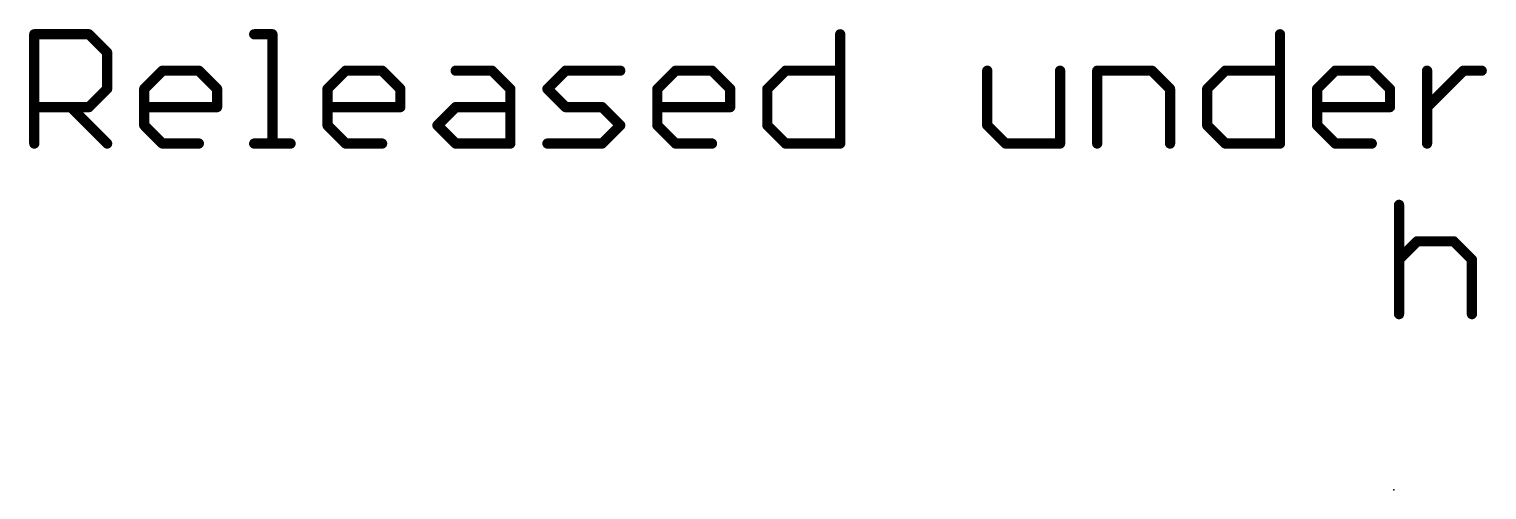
# Model space of a CAD drawing. Extents: x -119 to 41, y -19 to 17.
# Drawn here: x -118.6 to -96.9, y 0 to 6.86 of the extents above; entities that cross this region are included whole.
import ezdxf

# ---------------------------------------------------------------- set-up
doc = ezdxf.new("R2010")
doc.units = 0
doc.layers.add('23', color=53, linetype='CONTINUOUS')
doc.layers.add('51', color=53, linetype='CONTINUOUS')

msp = doc.modelspace()

# ---------------------------------------------------------------- linework, layer by layer
at = {"layer": '23'}
msp.add_point((-98.2795, 0), dxfattribs=at)
at = {"layer": '51', "const_width": 0.1524}
for points in [[(-118.5233, 5.1562), (-118.5233, 6.7832)], [(-118.5233, 6.7832), (-117.7098, 6.7832)], [(-117.7098, 6.7832), (-117.4386, 6.512)], [(-115.249, 6.7832), (-114.9778, 6.7832)], [(-114.9778, 6.7832), (-114.9778, 5.1562)], [(-106.5242, 6.7832), (-106.5242, 5.1562)], [(-99.9756, 6.7832), (-99.9756, 5.1562)], [(-117.4386, 6.512), (-117.4386, 5.9697)], [(-116.8861, 5.9697), (-116.615, 6.2409)], [(-116.615, 6.2409), (-116.0726, 6.2409)], [(-116.0726, 6.2409), (-115.8015, 5.9697)], [(-114.1575, 5.9697), (-113.8864, 6.2409)], [(-113.8864, 6.2409), (-113.344, 6.2409)], [(-113.344, 6.2409), (-113.0729, 5.9697)], [(-112.2492, 6.2409), (-111.7069, 6.2409)], [(-111.7069, 6.2409), (-111.4357, 5.9697)], [(-110.8832, 5.9697), (-110.6121, 6.2409)], [(-110.6121, 6.2409), (-109.7986, 6.2409)], [(-109.2461, 5.9697), (-108.9749, 6.2409)], [(-108.9749, 6.2409), (-108.4326, 6.2409)], [(-108.4326, 6.2409), (-108.1614, 5.9697)], [(-107.6089, 5.9697), (-107.3377, 6.2409)], [(-107.3377, 6.2409), (-106.5242, 6.2409)], [(-104.3346, 6.2409), (-104.3346, 5.4274)], [(-103.2499, 5.1562), (-103.2499, 6.2409)], [(-102.6974, 5.1562), (-102.6974, 6.2409)], [(-102.6974, 6.2409), (-101.8839, 6.2409)], [(-101.8839, 6.2409), (-101.6128, 5.9697)], [(-101.0603, 5.9697), (-100.7891, 6.2409)], [(-100.7891, 6.2409), (-99.9756, 6.2409)], [(-99.4231, 5.9697), (-99.152, 6.2409)], [(-99.152, 6.2409), (-98.6096, 6.2409)], [(-98.6096, 6.2409), (-98.3385, 5.9697)], [(-97.786, 5.1562), (-97.786, 6.2409)], [(-97.786, 5.6985), (-97.2436, 6.2409)], [(-97.2436, 6.2409), (-96.9725, 6.2409)], [(-117.4386, 5.9697), (-117.7098, 5.6985)], [(-116.8861, 5.4274), (-116.8861, 5.9697)], [(-115.8015, 5.9697), (-115.8015, 5.6985)], [(-114.1575, 5.4274), (-114.1575, 5.9697)], [(-113.0729, 5.9697), (-113.0729, 5.6985)], [(-111.4357, 5.9697), (-111.4357, 5.1562)], [(-110.6121, 5.6985), (-110.8832, 5.9697)], [(-109.2461, 5.4274), (-109.2461, 5.9697)], [(-108.1614, 5.9697), (-108.1614, 5.6985)], [(-107.6089, 5.4274), (-107.6089, 5.9697)], [(-101.6128, 5.9697), (-101.6128, 5.1562)], [(-101.0603, 5.4274), (-101.0603, 5.9697)], [(-99.4231, 5.4274), (-99.4231, 5.9697)], [(-98.3385, 5.9697), (-98.3385, 5.6985)], [(-117.7098, 5.6985), (-118.5233, 5.6985)], [(-117.981, 5.6985), (-117.4386, 5.1562)], [(-115.8015, 5.6985), (-116.8861, 5.6985)], [(-113.0729, 5.6985), (-114.1575, 5.6985)], [(-112.5204, 5.4274), (-112.2492, 5.6985)], [(-112.2492, 5.6985), (-111.4357, 5.6985)], [(-110.0697, 5.6985), (-110.6121, 5.6985)], [(-109.7986, 5.4274), (-110.0697, 5.6985)], [(-108.1614, 5.6985), (-109.2461, 5.6985)], [(-98.3385, 5.6985), (-99.4231, 5.6985)], [(-116.615, 5.1562), (-116.8861, 5.4274)], [(-113.8864, 5.1562), (-114.1575, 5.4274)], [(-112.2492, 5.1562), (-112.5204, 5.4274)], [(-110.0697, 5.1562), (-109.7986, 5.4274)], [(-108.9749, 5.1562), (-109.2461, 5.4274)], [(-107.3377, 5.1562), (-107.6089, 5.4274)], [(-104.3346, 5.4274), (-104.0634, 5.1562)], [(-100.7891, 5.1562), (-101.0603, 5.4274)], [(-99.152, 5.1562), (-99.4231, 5.4274)], [(-116.0726, 5.1562), (-116.615, 5.1562)], [(-115.249, 5.1562), (-114.7066, 5.1562)], [(-113.344, 5.1562), (-113.8864, 5.1562)], [(-111.4357, 5.1562), (-112.2492, 5.1562)], [(-110.8832, 5.1562), (-110.0697, 5.1562)], [(-108.4326, 5.1562), (-108.9749, 5.1562)], [(-106.5242, 5.1562), (-107.3377, 5.1562)], [(-104.0634, 5.1562), (-103.2499, 5.1562)], [(-99.9756, 5.1562), (-100.7891, 5.1562)], [(-98.6096, 5.1562), (-99.152, 5.1562)], [(-98.2033, 4.2432), (-98.2033, 2.6162)], [(-98.2033, 3.4297), (-97.9321, 3.7009)], [(-97.9321, 3.7009), (-97.3898, 3.7009)], [(-97.3898, 3.7009), (-97.1186, 3.4297)], [(-97.1186, 3.4297), (-97.1186, 2.6162)]]:
    msp.add_lwpolyline(points, dxfattribs=at)
at = {"layer": '51', "const_width": 0.0762}
for points in [[(-118.4852, 6.7832, 1), (-118.5614, 6.7832)], [(-118.5233, 6.8213, 1), (-118.5233, 6.7451)], [(-117.6828, 6.8101, 1), (-117.7367, 6.7562)], [(-117.7098, 6.7451, 1), (-117.7098, 6.8213)], [(-115.249, 6.8213, 1), (-115.249, 6.7451)], [(-114.9397, 6.7832, 1), (-115.0159, 6.7832)], [(-114.9778, 6.7451, 1), (-114.9778, 6.8213)], [(-106.4861, 6.7832, 1), (-106.5623, 6.7832)], [(-99.9375, 6.7832, 1), (-100.0137, 6.7832)], [(-117.4005, 6.512, 1), (-117.4767, 6.512)], [(-117.4656, 6.4851, 1), (-117.4117, 6.539)], [(-116.615, 6.279, 1), (-116.615, 6.2028)], [(-116.588, 6.2139, 1), (-116.6419, 6.2678)], [(-116.0457, 6.2678, 1), (-116.0996, 6.2139)], [(-116.0726, 6.2028, 1), (-116.0726, 6.279)], [(-113.8864, 6.279, 1), (-113.8864, 6.2028)], [(-113.8594, 6.2139, 1), (-113.9133, 6.2678)], [(-113.3171, 6.2678, 1), (-113.371, 6.2139)], [(-113.344, 6.2028, 1), (-113.344, 6.279)], [(-112.2492, 6.279, 1), (-112.2492, 6.2028)], [(-111.6799, 6.2678, 1), (-111.7338, 6.2139)], [(-111.7069, 6.2028, 1), (-111.7069, 6.279)], [(-110.6121, 6.279, 1), (-110.6121, 6.2028)], [(-110.5851, 6.2139, 1), (-110.639, 6.2678)], [(-109.7986, 6.2028, 1), (-109.7986, 6.279)], [(-108.9749, 6.279, 1), (-108.9749, 6.2028)], [(-108.948, 6.2139, 1), (-109.0018, 6.2678)], [(-108.4056, 6.2678, 1), (-108.4595, 6.2139)], [(-108.4326, 6.2028, 1), (-108.4326, 6.279)], [(-107.3377, 6.279, 1), (-107.3377, 6.2028)], [(-107.3108, 6.2139, 1), (-107.3647, 6.2678)], [(-106.5242, 6.2028, 1), (-106.5242, 6.279)], [(-104.2965, 6.2409, 1), (-104.3727, 6.2409)], [(-103.2118, 6.2409, 1), (-103.288, 6.2409)], [(-102.6593, 6.2409, 1), (-102.7355, 6.2409)], [(-102.6974, 6.279, 1), (-102.6974, 6.2028)], [(-101.857, 6.2678, 1), (-101.9109, 6.2139)], [(-101.8839, 6.2028, 1), (-101.8839, 6.279)], [(-100.7891, 6.279, 1), (-100.7891, 6.2028)], [(-100.7622, 6.2139, 1), (-100.8161, 6.2678)], [(-99.9756, 6.2028, 1), (-99.9756, 6.279)], [(-99.152, 6.279, 1), (-99.152, 6.2028)], [(-99.125, 6.2139, 1), (-99.1789, 6.2678)], [(-98.5827, 6.2678, 1), (-98.6366, 6.2139)], [(-98.6096, 6.2028, 1), (-98.6096, 6.279)], [(-97.7479, 6.2409, 1), (-97.8241, 6.2409)], [(-97.2436, 6.279, 1), (-97.2436, 6.2028)], [(-97.2167, 6.2139, 1), (-97.2706, 6.2678)], [(-96.9725, 6.2028, 1), (-96.9725, 6.279)], [(-117.4767, 5.9697, 1), (-117.4005, 5.9697)], [(-117.4117, 5.9428, 1), (-117.4656, 5.9966)], [(-116.848, 5.9697, 1), (-116.9242, 5.9697)], [(-116.9131, 5.9966, 1), (-116.8592, 5.9428)], [(-115.7634, 5.9697, 1), (-115.8396, 5.9697)], [(-115.8284, 5.9428, 1), (-115.7745, 5.9966)], [(-114.1194, 5.9697, 1), (-114.1956, 5.9697)], [(-114.1845, 5.9966, 1), (-114.1306, 5.9428)], [(-113.0348, 5.9697, 1), (-113.111, 5.9697)], [(-113.0998, 5.9428, 1), (-113.0459, 5.9966)], [(-111.3976, 5.9697, 1), (-111.4738, 5.9697)], [(-111.4627, 5.9428, 1), (-111.4088, 5.9966)], [(-110.8563, 5.9966, 1), (-110.9102, 5.9428)], [(-110.9102, 5.9966, 1), (-110.8563, 5.9428)], [(-109.208, 5.9697, 1), (-109.2842, 5.9697)], [(-109.273, 5.9966, 1), (-109.2191, 5.9428)], [(-108.1233, 5.9697, 1), (-108.1995, 5.9697)], [(-108.1883, 5.9428, 1), (-108.1345, 5.9966)], [(-107.5708, 5.9697, 1), (-107.647, 5.9697)], [(-107.6358, 5.9966, 1), (-107.582, 5.9428)], [(-101.5747, 5.9697, 1), (-101.6509, 5.9697)], [(-101.6397, 5.9428, 1), (-101.5858, 5.9966)], [(-101.0222, 5.9697, 1), (-101.0984, 5.9697)], [(-101.0872, 5.9966, 1), (-101.0333, 5.9428)], [(-99.385, 5.9697, 1), (-99.4612, 5.9697)], [(-99.4501, 5.9966, 1), (-99.3962, 5.9428)], [(-98.3004, 5.9697, 1), (-98.3766, 5.9697)], [(-98.3654, 5.9428, 1), (-98.3115, 5.9966)], [(-118.5233, 5.7366, 1), (-118.5233, 5.6604)], [(-117.954, 5.7255, 1), (-118.0079, 5.6716)], [(-117.7367, 5.7255, 1), (-117.6828, 5.6716)], [(-117.7098, 5.6604, 1), (-117.7098, 5.7366)], [(-116.8861, 5.7366, 1), (-116.8861, 5.6604)], [(-115.8396, 5.6985, 1), (-115.7634, 5.6985)], [(-115.8015, 5.6604, 1), (-115.8015, 5.7366)], [(-114.1575, 5.7366, 1), (-114.1575, 5.6604)], [(-113.111, 5.6985, 1), (-113.0348, 5.6985)], [(-113.0729, 5.6604, 1), (-113.0729, 5.7366)], [(-112.2492, 5.7366, 1), (-112.2492, 5.6604)], [(-112.2223, 5.6716, 1), (-112.2762, 5.7255)], [(-111.4357, 5.6604, 1), (-111.4357, 5.7366)], [(-110.6121, 5.7366, 1), (-110.6121, 5.6604)], [(-110.639, 5.6716, 1), (-110.5851, 5.7255)], [(-110.0428, 5.7255, 1), (-110.0967, 5.6716)], [(-110.0697, 5.6604, 1), (-110.0697, 5.7366)], [(-109.2461, 5.7366, 1), (-109.2461, 5.6604)], [(-108.1995, 5.6985, 1), (-108.1233, 5.6985)], [(-108.1614, 5.6604, 1), (-108.1614, 5.7366)], [(-99.4231, 5.7366, 1), (-99.4231, 5.6604)], [(-98.3766, 5.6985, 1), (-98.3004, 5.6985)], [(-98.3385, 5.6604, 1), (-98.3385, 5.7366)], [(-97.8129, 5.7255, 1), (-97.759, 5.6716)], [(-116.8592, 5.4543, 1), (-116.9131, 5.4004)], [(-116.9242, 5.4274, 1), (-116.848, 5.4274)], [(-114.1306, 5.4543, 1), (-114.1845, 5.4004)], [(-114.1956, 5.4274, 1), (-114.1194, 5.4274)], [(-112.4934, 5.4543, 1), (-112.5473, 5.4004)], [(-112.5473, 5.4543, 1), (-112.4934, 5.4004)], [(-109.7716, 5.4004, 1), (-109.8255, 5.4543)], [(-109.8255, 5.4004, 1), (-109.7716, 5.4543)], [(-109.2191, 5.4543, 1), (-109.273, 5.4004)], [(-109.2842, 5.4274, 1), (-109.208, 5.4274)], [(-107.582, 5.4543, 1), (-107.6358, 5.4004)], [(-107.647, 5.4274, 1), (-107.5708, 5.4274)], [(-104.3076, 5.4543, 1), (-104.3615, 5.4004)], [(-104.3727, 5.4274, 1), (-104.2965, 5.4274)], [(-101.0333, 5.4543, 1), (-101.0872, 5.4004)], [(-101.0984, 5.4274, 1), (-101.0222, 5.4274)], [(-99.3962, 5.4543, 1), (-99.4501, 5.4004)], [(-99.4612, 5.4274, 1), (-99.385, 5.4274)], [(-117.4656, 5.1293, 1), (-117.4117, 5.1831)], [(-116.615, 5.1943, 1), (-116.615, 5.1181)], [(-116.6419, 5.1293, 1), (-116.588, 5.1831)], [(-116.0726, 5.1181, 1), (-116.0726, 5.1943)], [(-115.249, 5.1943, 1), (-115.249, 5.1181)], [(-114.7066, 5.1181, 1), (-114.7066, 5.1943)], [(-113.8864, 5.1943, 1), (-113.8864, 5.1181)], [(-113.9133, 5.1293, 1), (-113.8594, 5.1831)], [(-113.344, 5.1181, 1), (-113.344, 5.1943)], [(-112.2492, 5.1943, 1), (-112.2492, 5.1181)], [(-112.2762, 5.1293, 1), (-112.2223, 5.1831)], [(-111.4357, 5.1181, 1), (-111.4357, 5.1943)], [(-110.8832, 5.1943, 1), (-110.8832, 5.1181)], [(-110.0967, 5.1831, 1), (-110.0428, 5.1293)], [(-110.0697, 5.1181, 1), (-110.0697, 5.1943)], [(-108.9749, 5.1943, 1), (-108.9749, 5.1181)], [(-109.0018, 5.1293, 1), (-108.948, 5.1831)], [(-108.4326, 5.1181, 1), (-108.4326, 5.1943)], [(-107.3377, 5.1943, 1), (-107.3377, 5.1181)], [(-107.3647, 5.1293, 1), (-107.3108, 5.1831)], [(-106.5242, 5.1181, 1), (-106.5242, 5.1943)], [(-104.0634, 5.1943, 1), (-104.0634, 5.1181)], [(-104.0904, 5.1293, 1), (-104.0365, 5.1831)], [(-103.2499, 5.1181, 1), (-103.2499, 5.1943)], [(-100.7891, 5.1943, 1), (-100.7891, 5.1181)], [(-100.8161, 5.1293, 1), (-100.7622, 5.1831)], [(-99.9756, 5.1181, 1), (-99.9756, 5.1943)], [(-99.152, 5.1943, 1), (-99.152, 5.1181)], [(-99.1789, 5.1293, 1), (-99.125, 5.1831)], [(-98.6096, 5.1181, 1), (-98.6096, 5.1943)], [(-118.5614, 5.1562, 1), (-118.4852, 5.1562)], [(-115.0159, 5.1562, 1), (-114.9397, 5.1562)], [(-111.4738, 5.1562, 1), (-111.3976, 5.1562)], [(-106.5623, 5.1562, 1), (-106.4861, 5.1562)], [(-103.288, 5.1562, 1), (-103.2118, 5.1562)], [(-102.7355, 5.1562, 1), (-102.6593, 5.1562)], [(-101.6509, 5.1562, 1), (-101.5747, 5.1562)], [(-100.0137, 5.1562, 1), (-99.9375, 5.1562)], [(-97.8241, 5.1562, 1), (-97.7479, 5.1562)], [(-98.1652, 4.2432, 1), (-98.2414, 4.2432)], [(-97.9321, 3.739, 1), (-97.9321, 3.6628)], [(-97.9052, 3.6739, 1), (-97.9591, 3.7278)], [(-97.3628, 3.7278, 1), (-97.4167, 3.6739)], [(-97.3898, 3.6628, 1), (-97.3898, 3.739)], [(-98.2302, 3.4566, 1), (-98.1763, 3.4028)], [(-97.0805, 3.4297, 1), (-97.1567, 3.4297)], [(-97.1456, 3.4028, 1), (-97.0917, 3.4566)], [(-98.2414, 2.6162, 1), (-98.1652, 2.6162)], [(-97.1567, 2.6162, 1), (-97.0805, 2.6162)]]:
    msp.add_lwpolyline(points, format="xyb", dxfattribs=at)

doc.saveas('drawing.dxf')
